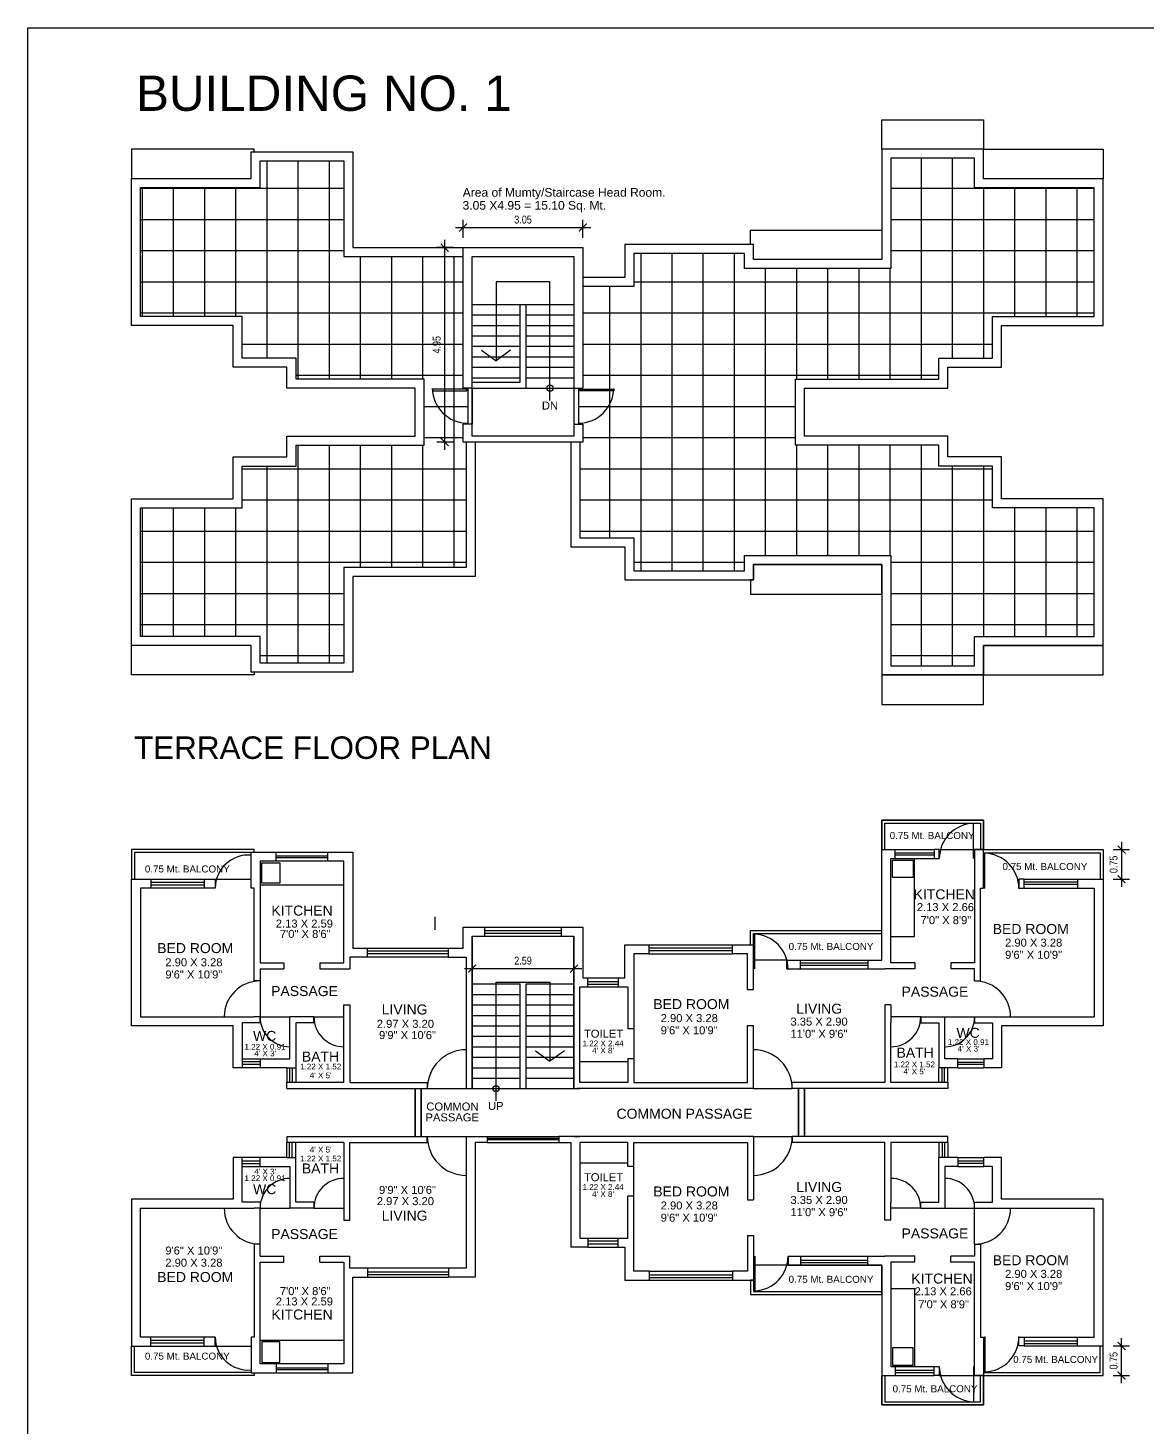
# Model space of a CAD drawing. Header units: metres. Extents: x -1441 to -394, y -133 to 518.
# Drawn here: x -1053.41 to -1024.91, y -32.35 to 3.29 of the extents above; entities that cross this region are included whole.
import ezdxf

# ---------------------------------------------------------------- set-up
doc = ezdxf.new("R2010")
doc.units = ezdxf.units.M
doc.header["$LTSCALE"] = 25.4
doc.header["$PDMODE"] = 3
doc.layers.get('0').update_dxf_attribs({"linetype": 'CONTINUOUS'})
doc.layers.get('DEFPOINTS').update_dxf_attribs({"linetype": 'CONTINUOUS'})
doc.styles.get("Standard").update_dxf_attribs({"font": 'ARIALN.TTF'})
doc.styles.add('STYLE3', font='arial.ttf')
doc.dimstyles.get("Standard").update_dxf_attribs({"dimscale": 0, "dimtxt": 0.2, "dimasz": 0.2, "dimexe": 0.2, "dimexo": 0.25, "dimgap": 0.1, "dimtad": 1, "dimtoh": 1, "dimzin": 0, "dimdsep": 46, "dimtxsty": 'Standard', "dimblk1": 'ARCHTICK', "dimblk2": 'ARCHTICK', "dimsah": 1, "dimcen": 0, "dimdle": 0.2, "dimclrd": 8, "dimclre": 8, "dimclrt": 3, "dimadec": 0, "dimazin": 0, "dimtfac": 1, "dimtmove": 0, "dimatfit": 3, "dimldrblk": 'ARCHTICK', "dimfxl": 25.4, "dimfrac": 1, "dimtolj": 1, "dimtzin": 0, "dimarcsym": 0})
pattern_1 = [(90, (-547.259, 0), (-0.79375, 2e-16), []), (180, (-547.259, 0), (-2e-16, -0.79375), [])]

# ---------------------------------------------------------------- blocks, each defined once
blk = doc.blocks.new('_ARCHTICK')
at = {"color": 0, "linetype": 'ByBlock', "const_width": 0.15}
blk.add_lwpolyline([(-0.5, -0.5), (0.5, 0.5)], dxfattribs=at)
blk = doc.blocks.new('*D191')
at = {"color": 8, "lineweight": -2, "transparency": 16777216}
for p, q in [((-1025.77, -30.286), (-1025.356, -30.286)), ((-1025.556, -31.236), (-1025.556, -30.086)), ((-1025.77, -31.036), (-1025.356, -31.036))]:
    blk.add_line(p, q, dxfattribs=at)
at = {"layer": 'DEFPOINTS', "color": 0, "transparency": 16777216}
for p in [(-1026.02, -30.286), (-1025.556, -30.286), (-1026.02, -31.036)]:
    blk.add_point(p, dxfattribs=at)
at = {"color": 8, "lineweight": -2, "transparency": 16777216, "xscale": 0.2, "yscale": 0.2, "zscale": 0.2}
for p, rotation in [((-1025.556, -30.286), 90), ((-1025.556, -31.036), 270)]:
    blk.add_blockref('_ARCHTICK', p, dxfattribs=dict(at, rotation=rotation))
at = {"color": 146, "transparency": 16777216, "insert": (-1025.758, -30.661), "char_height": 0.2, "attachment_point": 5, "rotation": 90}
blk.add_mtext('\\A1;0.75', dxfattribs=at)
blk = doc.blocks.new('*D192')
at = {"color": 8, "lineweight": -2, "transparency": 16777216}
for p, q in [((-1025.556, -17.442), (-1025.556, -18.592)), ((-1025.77, -17.642), (-1025.356, -17.642)), ((-1025.77, -18.392), (-1025.356, -18.392))]:
    blk.add_line(p, q, dxfattribs=at)
at = {"layer": 'DEFPOINTS', "color": 0, "transparency": 16777216}
for p in [(-1026.02, -17.642), (-1026.02, -18.392), (-1025.556, -18.392)]:
    blk.add_point(p, dxfattribs=at)
at = {"color": 8, "lineweight": -2, "transparency": 16777216, "xscale": 0.2, "yscale": 0.2, "zscale": 0.2}
for p, rotation in [((-1025.556, -17.642), 90), ((-1025.556, -18.392), 270)]:
    blk.add_blockref('_ARCHTICK', p, dxfattribs=dict(at, rotation=rotation))
at = {"color": 146, "transparency": 16777216, "insert": (-1025.758, -18.017), "char_height": 0.2, "attachment_point": 5, "rotation": 90}
blk.add_mtext('\\A1;0.75', dxfattribs=at)
blk = doc.blocks.new('*D215')
at = {"color": 8, "lineweight": -2, "transparency": 16777216}
for p, q in [((-1042.325, -2.054), (-1042.325, -1.593)), ((-1039.277, -2.054), (-1039.277, -1.593)), ((-1042.525, -1.793), (-1039.077, -1.793))]:
    blk.add_line(p, q, dxfattribs=at)
at = {"layer": 'DEFPOINTS', "color": 0, "transparency": 16777216}
for p in [(-1039.277, -1.793), (-1042.325, -2.304), (-1039.277, -2.304)]:
    blk.add_point(p, dxfattribs=at)
at = {"color": 8, "lineweight": -2, "transparency": 16777216, "xscale": 0.2, "yscale": 0.2, "zscale": 0.2, "rotation": 180}
blk.add_blockref('_ARCHTICK', (-1042.325, -1.793), dxfattribs=at)
at = {"color": 8, "lineweight": -2, "transparency": 16777216, "xscale": 0.2, "yscale": 0.2, "zscale": 0.2}
blk.add_blockref('_ARCHTICK', (-1039.277, -1.793), dxfattribs=at)
at = {"color": 3, "transparency": 16777216, "insert": (-1040.801, -1.591), "char_height": 0.2, "attachment_point": 5}
blk.add_mtext('\\A1;3.05', dxfattribs=at)
blk = doc.blocks.new('*D216')
at = {"color": 8, "lineweight": -2, "transparency": 16777216}
for p, q in [((-1042.798, -2.104), (-1042.798, -7.457)), ((-1042.575, -2.304), (-1042.998, -2.304)), ((-1042.575, -7.257), (-1042.998, -7.257))]:
    blk.add_line(p, q, dxfattribs=at)
at = {"layer": 'DEFPOINTS', "color": 0, "transparency": 16777216}
for p in [(-1042.325, -2.304), (-1042.798, -7.257), (-1042.325, -7.257)]:
    blk.add_point(p, dxfattribs=at)
at = {"color": 8, "lineweight": -2, "transparency": 16777216, "xscale": 0.2, "yscale": 0.2, "zscale": 0.2}
for p, rotation in [((-1042.798, -2.304), 90), ((-1042.798, -7.257), 270)]:
    blk.add_blockref('_ARCHTICK', p, dxfattribs=dict(at, rotation=rotation))
at = {"color": 3, "transparency": 16777216, "insert": (-1043, -4.78), "char_height": 0.2, "attachment_point": 5, "rotation": 90}
blk.add_mtext('\\A1;4.95', dxfattribs=at)
blk = doc.blocks.new('*D238')
at = {"color": 8, "lineweight": -2, "transparency": 16777216}
for p, q in [((-1042.096, -20.813), (-1042.096, -20.472)), ((-1039.505, -20.813), (-1039.505, -20.472)), ((-1042.296, -20.672), (-1039.305, -20.672))]:
    blk.add_line(p, q, dxfattribs=at)
at = {"layer": 'DEFPOINTS', "color": 0, "transparency": 16777216}
for p in [(-1039.505, -20.672), (-1042.096, -21.063), (-1039.505, -21.063)]:
    blk.add_point(p, dxfattribs=at)
at = {"color": 8, "lineweight": -2, "transparency": 16777216, "xscale": 0.2, "yscale": 0.2, "zscale": 0.2, "rotation": 180}
blk.add_blockref('_ARCHTICK', (-1042.096, -20.672), dxfattribs=at)
at = {"color": 8, "lineweight": -2, "transparency": 16777216, "xscale": 0.2, "yscale": 0.2, "zscale": 0.2}
blk.add_blockref('_ARCHTICK', (-1039.505, -20.672), dxfattribs=at)
at = {"color": 3, "transparency": 16777216, "insert": (-1040.801, -20.47), "char_height": 0.2, "attachment_point": 5}
blk.add_mtext('\\A1;2.59', dxfattribs=at)

msp = doc.modelspace()

# ---------------------------------------------------------------- hatches: boundary and pattern name
h = msp.add_hatch()
h.set_pattern_fill('ANSI37', color=9, scale=0.25, angle=45)
h.set_pattern_definition(pattern_1)
h.paths.add_polyline_path([(-1042.25, -7.257), (-1042.325, -7.257), (-1042.325, -6.8), (-1042.211, -6.8), (-1042.211, -5.885), (-1042.325, -5.885), (-1042.325, -2.534), (-1045.368, -2.534), (-1045.368, -0.095), (-1047.499, -0.095), (-1047.499, -0.777), (-1050.547, -0.777), (-1050.547, -4.055), (-1048.491, -4.055), (-1047.956, -4.055), (-1047.956, -5.122), (-1046.584, -5.122), (-1046.584, -5.655), (-1043.319, -5.655), (-1043.319, -7.334), (-1046.584, -7.334), (-1046.584, -7.868), (-1047.956, -7.868), (-1047.956, -8.935), (-1048.491, -8.935), (-1050.547, -8.935), (-1050.547, -12.212), (-1047.499, -12.212), (-1047.499, -12.894), (-1045.368, -12.894), (-1045.368, -10.456), (-1042.25, -10.456)])
h = msp.add_hatch()
h.set_pattern_fill('ANSI37', color=9, scale=0.25, angle=45)
h.set_pattern_definition(pattern_1)
h.paths.add_polyline_path([(-1033.863, -5.655), (-1030.213, -5.655), (-1030.213, -5.122), (-1028.841, -5.122), (-1028.841, -4.055), (-1028.306, -4.055), (-1026.25, -4.055), (-1026.25, -0.778), (-1029.298, -0.778), (-1029.298, -0.028), (-1031.429, -0.028), (-1031.429, -2.839), (-1035.163, -2.839), (-1035.163, -2.454), (-1037.98, -2.454), (-1037.98, -3.296), (-1039.277, -3.296), (-1039.277, -5.885), (-1039.391, -5.885), (-1039.391, -6.8), (-1039.277, -6.8), (-1039.277, -7.257), (-1039.352, -7.257), (-1039.352, -9.694), (-1037.98, -9.694), (-1037.98, -10.535), (-1035.163, -10.535), (-1035.163, -10.151), (-1031.429, -10.151), (-1031.429, -12.962), (-1029.298, -12.962), (-1029.298, -12.212), (-1026.25, -12.212), (-1026.25, -8.935), (-1028.306, -8.935), (-1028.841, -8.935), (-1028.841, -7.868), (-1030.213, -7.868), (-1030.213, -7.334), (-1033.863, -7.334)])

# ---------------------------------------------------------------- linework, layer by layer
at = {"color": 1}
for p, q in [((-1040.115, -3.173), (-1041.487, -3.173)), ((-1041.487, -3.173), (-1041.487, -5.188)), ((-1040.115, -6.2), (-1040.115, -3.173)), ((-1041.855, -4.921), (-1041.487, -5.188)), ((-1041.119, -4.921), (-1041.487, -5.188)), ((-1041.487, -24.044), (-1041.487, -21.018)), ((-1041.487, -21.018), (-1040.115, -21.018)), ((-1040.115, -21.018), (-1040.115, -23.032)), ((-1040.483, -22.765), (-1040.115, -23.032)), ((-1039.747, -22.765), (-1040.115, -23.032))]:
    msp.add_line(p, q, dxfattribs=at)
at = {"color": 8}
for p, q in [((-1042.096, -3.752), (-1040.877, -3.752)), ((-1040.877, -5.733), (-1040.877, -3.752)), ((-1040.877, -3.752), (-1040.725, -3.752)), ((-1040.725, -5.885), (-1040.725, -3.752)), ((-1040.725, -3.752), (-1039.505, -3.752)), ((-1042.096, -4.018), (-1040.877, -4.018)), ((-1040.725, -4.018), (-1039.505, -4.018)), ((-1042.096, -4.285), (-1040.877, -4.285)), ((-1042.096, -4.552), (-1040.877, -4.552)), ((-1040.725, -4.285), (-1039.505, -4.285)), ((-1040.725, -4.552), (-1039.505, -4.552)), ((-1042.096, -4.818), (-1040.877, -4.818)), ((-1040.725, -4.818), (-1039.505, -4.818)), ((-1042.096, -5.085), (-1040.877, -5.085)), ((-1040.725, -5.085), (-1039.505, -5.085)), ((-1042.096, -5.352), (-1040.877, -5.352)), ((-1042.096, -5.618), (-1040.877, -5.618)), ((-1040.725, -5.352), (-1039.505, -5.352)), ((-1040.725, -5.618), (-1039.505, -5.618)), ((-1042.211, -5.885), (-1042.211, -6.8)), ((-1042.096, -5.733), (-1040.877, -5.733)), ((-1042.096, -5.885), (-1040.725, -5.885)), ((-1040.725, -5.885), (-1039.505, -5.885)), ((-1039.391, -5.885), (-1039.391, -6.8)), ((-1029.33, -17.871), (-1029.33, -16.971)), ((-1031.323, -17.642), (-1030.327, -17.642)), ((-1030.197, -17.642), (-1029.297, -17.642)), ((-1029.036, -18.632), (-1029.036, -17.732)), ((-1031.323, -17.871), (-1030.327, -17.871)), ((-1030.831, -19.853), (-1030.831, -17.871)), ((-1048.643, -18.392), (-1047.729, -18.392)), ((-1028.033, -18.392), (-1026.681, -18.392)), ((-1047.5, -18.539), (-1045.367, -18.539)), ((-1028.033, -18.621), (-1026.681, -18.621)), ((-1043.049, -19.356), (-1043.049, -19.682)), ((-1041.781, -19.615), (-1039.824, -19.615)), ((-1041.781, -19.844), (-1039.824, -19.844)), ((-1034.898, -20.682), (-1034.898, -19.797)), ((-1031.431, -19.853), (-1030.831, -19.853)), ((-1037.592, -20.069), (-1035.468, -20.069)), ((-1037.592, -20.297), (-1035.468, -20.297)), ((-1034.078, -20.453), (-1034.933, -20.453)), ((-1033.737, -20.453), (-1032.015, -20.453)), ((-1047.5, -20.987), (-1047.5, -21.901)), ((-1039.147, -20.91), (-1038.376, -20.91)), ((-1033.737, -20.682), (-1032.015, -20.682)), ((-1042.096, -21.063), (-1040.877, -21.063)), ((-1042.096, -21.329), (-1040.877, -21.329)), ((-1040.877, -23.73), (-1040.877, -21.063)), ((-1040.725, -23.73), (-1040.725, -21.063)), ((-1040.725, -21.063), (-1039.505, -21.063)), ((-1040.725, -21.329), (-1039.505, -21.329)), ((-1039.147, -21.139), (-1038.376, -21.139)), ((-1042.096, -21.596), (-1040.877, -21.596)), ((-1040.725, -21.596), (-1039.505, -21.596)), ((-1047.5, -21.901), (-1046.738, -21.901)), ((-1046.129, -21.901), (-1045.367, -21.901)), ((-1042.096, -21.863), (-1040.877, -21.863)), ((-1040.725, -21.863), (-1039.505, -21.863)), ((-1030.669, -21.901), (-1031.431, -21.901)), ((-1030.059, -21.901), (-1029.297, -21.901)), ((-1042.096, -22.13), (-1040.877, -22.13)), ((-1042.096, -22.396), (-1040.877, -22.396)), ((-1040.725, -22.13), (-1039.505, -22.13)), ((-1040.725, -22.396), (-1039.505, -22.396)), ((-1037.981, -22.206), (-1037.981, -22.968)), ((-1042.096, -22.663), (-1040.877, -22.663)), ((-1040.725, -22.663), (-1039.505, -22.663)), ((-1047.957, -22.968), (-1047.5, -22.968)), ((-1042.096, -22.93), (-1040.877, -22.93)), ((-1040.725, -22.93), (-1039.505, -22.93)), ((-1038.134, -23.05), (-1039.353, -23.05)), ((-1029.728, -22.968), (-1029.063, -22.968)), ((-1046.814, -23.196), (-1046.814, -23.577)), ((-1046.586, -23.196), (-1046.586, -23.577)), ((-1042.096, -23.196), (-1040.877, -23.196)), ((-1042.096, -23.463), (-1040.877, -23.463)), ((-1040.725, -23.196), (-1039.505, -23.196)), ((-1040.725, -23.463), (-1039.505, -23.463)), ((-1030.211, -23.577), (-1030.211, -23.196)), ((-1029.983, -23.577), (-1029.983, -23.196)), ((-1029.728, -23.196), (-1029.063, -23.196)), ((-1043.239, -23.73), (-1042.249, -23.73)), ((-1042.096, -23.73), (-1040.877, -23.73)), ((-1040.877, -23.73), (-1040.725, -23.73)), ((-1040.725, -23.73), (-1039.505, -23.73)), ((-1034.933, -23.73), (-1033.943, -23.73)), ((-1043.239, -24.949), (-1042.249, -24.949)), ((-1041.712, -24.949), (-1039.89, -24.949)), ((-1034.933, -24.949), (-1033.943, -24.949)), ((-1046.814, -25.482), (-1046.814, -25.101)), ((-1046.586, -25.482), (-1046.586, -25.101)), ((-1041.712, -25.101), (-1039.89, -25.101)), ((-1030.211, -25.101), (-1030.211, -25.482)), ((-1029.983, -25.101), (-1029.983, -25.482)), ((-1038.134, -25.629), (-1039.353, -25.629)), ((-1029.728, -25.482), (-1029.063, -25.482)), ((-1047.957, -25.711), (-1047.5, -25.711)), ((-1037.981, -26.473), (-1037.981, -25.711)), ((-1029.728, -25.711), (-1029.063, -25.711)), ((-1047.5, -27.692), (-1047.5, -26.778)), ((-1047.5, -26.778), (-1046.738, -26.778)), ((-1046.129, -26.778), (-1045.367, -26.778)), ((-1030.669, -26.778), (-1031.431, -26.778)), ((-1030.059, -26.778), (-1029.297, -26.778)), ((-1029.297, -27.692), (-1029.297, -26.778)), ((-1039.147, -27.54), (-1038.376, -27.54)), ((-1039.147, -27.768), (-1038.376, -27.768)), ((-1034.898, -27.997), (-1034.898, -28.882)), ((-1033.737, -27.997), (-1032.015, -27.997)), ((-1037.592, -28.381), (-1035.468, -28.381)), ((-1034.048, -28.226), (-1034.933, -28.226)), ((-1033.737, -28.226), (-1032.015, -28.226)), ((-1037.592, -28.61), (-1035.468, -28.61)), ((-1031.431, -28.825), (-1030.831, -28.825)), ((-1030.831, -28.825), (-1030.831, -30.808)), ((-1048.643, -30.287), (-1047.729, -30.287)), ((-1047.5, -30.14), (-1045.367, -30.14)), ((-1029.036, -30.047), (-1029.036, -30.947)), ((-1028.033, -30.058), (-1026.681, -30.058)), ((-1028.033, -30.286), (-1026.681, -30.286)), ((-1031.323, -30.808), (-1030.327, -30.808)), ((-1029.33, -30.808), (-1029.33, -31.708)), ((-1031.323, -31.036), (-1030.327, -31.036)), ((-1030.197, -31.036), (-1029.297, -31.036))]:
    msp.add_line(p, q, dxfattribs=at)
at = {"color": 7}
for p, q in [((-1042.096, -5.885), (-1042.325, -5.885)), ((-1042.096, -5.885), (-1042.096, -6.8)), ((-1039.505, -5.885), (-1039.505, -6.8)), ((-1039.505, -5.885), (-1039.277, -5.885)), ((-1042.096, -6.8), (-1042.325, -6.8)), ((-1039.505, -6.8), (-1039.277, -6.8)), ((-1047.089, -17.939), (-1047.089, -17.71)), ((-1045.777, -17.939), (-1045.777, -17.71)), ((-1031.323, -17.871), (-1031.323, -17.642)), ((-1050.283, -18.392), (-1050.283, -18.621)), ((-1048.92, -18.392), (-1048.92, -18.621)), ((-1048.643, -18.392), (-1048.643, -18.621)), ((-1026.681, -18.392), (-1026.02, -18.392)), ((-1026.681, -18.392), (-1026.681, -18.621)), ((-1026.02, -18.392), (-1026.02, -22.13)), ((-1041.781, -19.615), (-1041.781, -19.844)), ((-1039.824, -19.844), (-1039.824, -19.615)), ((-1044.767, -20.378), (-1044.767, -20.148)), ((-1037.592, -20.297), (-1037.592, -20.069)), ((-1035.468, -20.297), (-1035.468, -20.069)), ((-1034.933, -21.204), (-1034.933, -20.069)), ((-1046.891, -20.529), (-1046.891, -20.682)), ((-1045.976, -20.529), (-1045.976, -20.682)), ((-1042.696, -20.378), (-1042.249, -20.378)), ((-1042.249, -20.378), (-1042.249, -23.73)), ((-1034.078, -20.682), (-1034.078, -20.453)), ((-1033.737, -20.682), (-1033.737, -20.453)), ((-1032.015, -20.453), (-1032.015, -20.682)), ((-1030.821, -20.529), (-1030.821, -20.682)), ((-1029.907, -20.529), (-1029.907, -20.682)), ((-1047.5, -20.987), (-1047.653, -20.987)), ((-1047.5, -20.682), (-1046.891, -20.682)), ((-1047.5, -20.682), (-1047.5, -20.987)), ((-1045.976, -20.682), (-1045.214, -20.682)), ((-1039.147, -21.139), (-1039.147, -20.91)), ((-1038.376, -20.91), (-1038.376, -21.139)), ((-1034.078, -20.682), (-1033.737, -20.682)), ((-1032.015, -20.682), (-1031.583, -20.682)), ((-1030.821, -20.682), (-1031.583, -20.682)), ((-1029.297, -20.682), (-1029.907, -20.682)), ((-1029.297, -20.987), (-1029.297, -20.682)), ((-1029.297, -20.987), (-1029.145, -20.987)), ((-1029.297, -20.987), (-1029.145, -20.987)), ((-1035.086, -21.204), (-1034.933, -21.204)), ((-1045.367, -23.577), (-1045.367, -21.596)), ((-1045.367, -21.596), (-1045.214, -21.596)), ((-1031.583, -21.596), (-1031.583, -23.577)), ((-1031.431, -21.596), (-1031.583, -21.596)), ((-1031.431, -21.596), (-1031.431, -22.053)), ((-1047.5, -22.053), (-1047.957, -22.053)), ((-1047.957, -22.053), (-1047.957, -23.196)), ((-1047.5, -21.901), (-1047.653, -21.901)), ((-1047.5, -22.053), (-1047.5, -21.901)), ((-1046.738, -22.968), (-1046.738, -21.901)), ((-1046.129, -21.901), (-1046.738, -21.901)), ((-1046.129, -22.053), (-1046.586, -22.053)), ((-1046.586, -22.053), (-1046.586, -23.196)), ((-1046.129, -22.053), (-1046.129, -21.901)), ((-1031.431, -23.577), (-1031.431, -22.053)), ((-1030.669, -21.901), (-1030.669, -22.053)), ((-1030.669, -21.901), (-1030.059, -21.901)), ((-1030.669, -22.053), (-1030.211, -22.053)), ((-1030.211, -22.053), (-1030.211, -23.196)), ((-1030.059, -22.968), (-1030.059, -21.901)), ((-1029.297, -21.901), (-1026.249, -21.901)), ((-1029.297, -21.901), (-1029.297, -22.053)), ((-1029.297, -22.053), (-1028.84, -22.053)), ((-1028.84, -22.053), (-1028.84, -22.968)), ((-1037.981, -22.206), (-1038.134, -22.206)), ((-1035.086, -22.118), (-1034.933, -22.118)), ((-1034.933, -23.73), (-1034.933, -22.118)), ((-1026.02, -22.13), (-1028.611, -22.13)), ((-1028.306, -22.13), (-1028.611, -22.13)), ((-1028.611, -22.13), (-1028.611, -23.196)), ((-1047.5, -22.968), (-1046.738, -22.968)), ((-1047.5, -22.968), (-1047.5, -23.196)), ((-1037.981, -22.968), (-1038.134, -22.968)), ((-1029.728, -22.968), (-1030.059, -22.968)), ((-1029.728, -23.196), (-1029.728, -22.968)), ((-1028.84, -22.968), (-1029.063, -22.968)), ((-1029.063, -22.968), (-1029.063, -23.196)), ((-1046.814, -23.196), (-1046.586, -23.196)), ((-1029.728, -23.196), (-1030.211, -23.196)), ((-1028.611, -23.196), (-1029.063, -23.196)), ((-1045.367, -23.577), (-1046.814, -23.577)), ((-1046.814, -23.73), (-1046.814, -23.577)), ((-1046.814, -23.73), (-1043.239, -23.73)), ((-1043.549, -23.73), (-1043.549, -24.949)), ((-1043.549, -24.949), (-1043.549, -23.73)), ((-1043.396, -23.73), (-1043.396, -24.949)), ((-1043.396, -24.949), (-1043.396, -23.73)), ((-1043.239, -23.577), (-1043.239, -23.73)), ((-1042.249, -23.73), (-1042.096, -23.73)), ((-1039.505, -23.73), (-1039.353, -23.73)), ((-1034.933, -23.73), (-1039.429, -23.73)), ((-1031.583, -23.577), (-1033.943, -23.577)), ((-1033.943, -23.73), (-1033.943, -23.577)), ((-1029.983, -23.73), (-1033.943, -23.73)), ((-1033.786, -23.73), (-1033.786, -24.949)), ((-1033.786, -24.949), (-1033.786, -23.73)), ((-1033.633, -23.73), (-1033.633, -24.949)), ((-1033.633, -24.949), (-1033.633, -23.73)), ((-1029.983, -23.577), (-1031.431, -23.577)), ((-1029.983, -23.577), (-1029.983, -23.73)), ((-1046.814, -24.949), (-1046.814, -25.101)), ((-1046.814, -24.949), (-1043.239, -24.949)), ((-1043.239, -25.101), (-1043.239, -24.949)), ((-1043.239, -25.101), (-1043.239, -24.949)), ((-1042.249, -24.949), (-1041.712, -24.949)), ((-1041.712, -24.949), (-1041.712, -25.101)), ((-1039.89, -24.949), (-1039.89, -25.101)), ((-1034.933, -24.949), (-1039.89, -24.949)), ((-1039.505, -24.949), (-1039.353, -24.949)), ((-1034.933, -24.949), (-1034.933, -26.56)), ((-1029.983, -24.949), (-1033.943, -24.949)), ((-1033.943, -24.949), (-1033.943, -25.101)), ((-1029.983, -25.101), (-1029.983, -24.949)), ((-1045.367, -25.101), (-1046.814, -25.101)), ((-1045.367, -25.101), (-1045.367, -27.083)), ((-1039.89, -25.101), (-1039.582, -25.101)), ((-1039.582, -25.101), (-1039.582, -27.768)), ((-1031.583, -25.101), (-1033.943, -25.101)), ((-1031.583, -27.083), (-1031.583, -25.101)), ((-1029.983, -25.101), (-1031.431, -25.101)), ((-1031.431, -25.101), (-1031.431, -26.625)), ((-1047.957, -26.625), (-1047.957, -25.482)), ((-1047.5, -25.711), (-1047.5, -25.482)), ((-1046.814, -25.482), (-1046.586, -25.482)), ((-1046.586, -26.625), (-1046.586, -25.482)), ((-1029.728, -25.482), (-1030.211, -25.482)), ((-1030.211, -26.625), (-1030.211, -25.482)), ((-1029.728, -25.482), (-1029.728, -25.711)), ((-1028.611, -25.482), (-1029.063, -25.482)), ((-1029.063, -25.711), (-1029.063, -25.482)), ((-1028.611, -26.549), (-1028.611, -25.482)), ((-1047.5, -25.711), (-1046.738, -25.711)), ((-1046.738, -25.711), (-1046.738, -26.778)), ((-1037.981, -25.711), (-1038.134, -25.711)), ((-1029.728, -25.711), (-1030.059, -25.711)), ((-1030.059, -25.711), (-1030.059, -26.778)), ((-1028.84, -25.711), (-1029.063, -25.711)), ((-1028.84, -26.625), (-1028.84, -25.711)), ((-1047.5, -26.625), (-1047.957, -26.625)), ((-1047.5, -26.625), (-1047.5, -26.778)), ((-1046.129, -26.625), (-1046.586, -26.625)), ((-1046.129, -26.625), (-1046.129, -26.778)), ((-1037.981, -26.473), (-1038.134, -26.473)), ((-1035.086, -26.56), (-1034.933, -26.56)), ((-1031.431, -27.083), (-1031.431, -26.625)), ((-1030.669, -26.625), (-1030.211, -26.625)), ((-1030.669, -26.778), (-1030.669, -26.625)), ((-1029.297, -26.625), (-1028.84, -26.625)), ((-1029.297, -26.778), (-1029.297, -26.625)), ((-1026.02, -26.549), (-1028.611, -26.549)), ((-1028.306, -26.549), (-1028.611, -26.549)), ((-1026.02, -30.286), (-1026.02, -26.549)), ((-1047.5, -26.778), (-1047.653, -26.778)), ((-1046.129, -26.778), (-1046.738, -26.778)), ((-1045.367, -27.083), (-1045.214, -27.083)), ((-1031.431, -27.083), (-1031.583, -27.083)), ((-1030.669, -26.778), (-1030.059, -26.778)), ((-1029.297, -26.778), (-1026.249, -26.778)), ((-1047.5, -27.692), (-1047.653, -27.692)), ((-1047.5, -27.997), (-1047.5, -27.692)), ((-1039.147, -27.768), (-1039.582, -27.768)), ((-1039.147, -27.54), (-1039.147, -27.768)), ((-1038.376, -27.768), (-1038.376, -27.54)), ((-1035.086, -27.475), (-1034.933, -27.475)), ((-1034.933, -27.475), (-1034.933, -28.61)), ((-1029.297, -27.692), (-1029.145, -27.692)), ((-1029.297, -27.692), (-1029.297, -27.997)), ((-1047.5, -27.997), (-1046.891, -27.997)), ((-1046.891, -28.149), (-1046.891, -27.997)), ((-1045.976, -27.997), (-1045.214, -27.997)), ((-1045.976, -28.149), (-1045.976, -27.997)), ((-1034.048, -27.997), (-1033.737, -27.997)), ((-1034.048, -27.997), (-1034.048, -28.226)), ((-1033.737, -27.997), (-1033.737, -28.226)), ((-1032.015, -27.997), (-1031.583, -27.997)), ((-1032.015, -28.226), (-1032.015, -27.997)), ((-1030.821, -27.997), (-1031.583, -27.997)), ((-1030.821, -28.149), (-1030.821, -27.997)), ((-1029.297, -27.997), (-1029.907, -27.997)), ((-1029.907, -28.149), (-1029.907, -27.997)), ((-1044.767, -28.3), (-1044.767, -28.53)), ((-1042.696, -28.302), (-1042.696, -28.53)), ((-1037.592, -28.381), (-1037.592, -28.61)), ((-1035.468, -28.381), (-1035.468, -28.61)), ((-1050.283, -30.287), (-1050.283, -30.058)), ((-1048.92, -30.287), (-1048.92, -30.058)), ((-1048.643, -30.287), (-1048.643, -30.058)), ((-1026.681, -30.286), (-1026.681, -30.058)), ((-1026.681, -30.286), (-1026.02, -30.286)), ((-1047.089, -30.74), (-1047.089, -30.969)), ((-1045.777, -30.74), (-1045.777, -30.969)), ((-1031.323, -30.808), (-1031.323, -31.036))]:
    msp.add_line(p, q, dxfattribs=at)
at = {"color": 5}
for p, q in [((-1031.323, -17.719), (-1030.327, -17.719)), ((-1031.323, -17.775), (-1030.327, -17.775)), ((-1028.033, -18.459), (-1026.681, -18.459)), ((-1028.033, -18.521), (-1026.681, -18.521)), ((-1041.781, -19.701), (-1039.824, -19.701)), ((-1041.781, -19.769), (-1039.824, -19.769)), ((-1037.592, -20.139), (-1035.468, -20.139)), ((-1037.592, -20.207), (-1035.468, -20.207)), ((-1033.737, -20.522), (-1032.015, -20.522)), ((-1033.737, -20.583), (-1032.015, -20.583)), ((-1039.147, -20.998), (-1038.376, -20.998)), ((-1039.147, -21.07), (-1038.376, -21.07)), ((-1047.957, -23.042), (-1047.5, -23.042)), ((-1047.957, -23.11), (-1047.5, -23.11)), ((-1029.728, -23.053), (-1029.063, -23.053)), ((-1029.728, -23.109), (-1029.063, -23.109)), ((-1046.746, -23.196), (-1046.746, -23.577)), ((-1046.686, -23.196), (-1046.686, -23.577)), ((-1030.123, -23.577), (-1030.123, -23.196)), ((-1030.061, -23.577), (-1030.061, -23.196)), ((-1046.746, -25.482), (-1046.746, -25.101)), ((-1046.686, -25.482), (-1046.686, -25.101)), ((-1041.712, -24.995), (-1039.89, -24.995)), ((-1041.712, -25.027), (-1039.89, -25.027)), ((-1030.123, -25.101), (-1030.123, -25.482)), ((-1030.061, -25.101), (-1030.061, -25.482)), ((-1047.957, -25.569), (-1047.5, -25.569)), ((-1047.957, -25.637), (-1047.5, -25.637)), ((-1029.728, -25.57), (-1029.063, -25.57)), ((-1029.728, -25.626), (-1029.063, -25.626)), ((-1039.147, -27.608), (-1038.376, -27.608)), ((-1039.147, -27.681), (-1038.376, -27.681)), ((-1033.737, -28.096), (-1032.015, -28.096)), ((-1033.737, -28.157), (-1032.015, -28.157)), ((-1037.592, -28.472), (-1035.468, -28.472)), ((-1037.592, -28.539), (-1035.468, -28.539)), ((-1028.033, -30.157), (-1026.681, -30.157)), ((-1028.033, -30.219), (-1026.681, -30.219)), ((-1031.323, -30.904), (-1030.327, -30.904)), ((-1031.323, -30.959), (-1030.327, -30.959))]:
    msp.add_line(p, q, dxfattribs=at)
at = {"color": 146}
for p, q in [((-1042.096, -23.73), (-1042.096, -19.844)), ((-1042.096, -19.844), (-1041.781, -19.844)), ((-1039.824, -19.844), (-1039.505, -19.844)), ((-1039.505, -23.73), (-1039.505, -19.844))]:
    msp.add_line(p, q, dxfattribs=at)
at = {"color": 9}
for p, q in [((-1050.548, -21.901), (-1048.719, -21.901)), ((-1050.548, -26.778), (-1048.719, -26.778))]:
    msp.add_line(p, q, dxfattribs=at)
at = {"lineweight": 30}
msp.add_lwpolyline([(-970.228, 3.291), (-970.228, -54.579), (-1053.411, -54.579), (-1053.411, 3.291)], close=True, dxfattribs=at)
at = {"color": 8}
for points in [[(-1031.659, 0.952), (-1029.068, 0.952), (-1029.068, 0.202), (-1031.659, 0.202)], [(-1029.068, 0.202), (-1026.02, 0.202), (-1026.02, -0.548), (-1029.068, -0.548)], [(-1034.933, -2.609), (-1034.933, -2.224), (-1035.01, -2.224), (-1035.01, -1.859), (-1031.659, -1.859), (-1031.659, -2.609)], [(-1042.235, -5.907), (-1043.111, -5.907), (-1043.111, -5.95), (-1042.235, -5.95)], [(-1039.367, -5.907), (-1038.49, -5.907), (-1038.49, -5.95), (-1039.367, -5.95)], [(-1034.933, -10.381), (-1034.933, -10.765), (-1035.01, -10.765), (-1035.01, -11.131), (-1031.659, -11.131), (-1031.659, -10.381)], [(-1029.068, -13.192), (-1026.02, -13.192), (-1026.02, -12.442), (-1029.068, -12.442)], [(-1031.659, -13.942), (-1029.068, -13.942), (-1029.068, -13.192), (-1031.659, -13.192)], [(-1047.457, -17.975), (-1046.993, -17.975), (-1046.993, -18.499), (-1047.457, -18.499)], [(-1031.388, -17.908), (-1030.866, -17.908), (-1030.866, -18.348), (-1031.388, -18.348)], [(-1034.933, -28.226), (-1034.933, -28.61), (-1035.01, -28.61), (-1035.01, -28.976), (-1031.659, -28.976), (-1031.659, -28.226)], [(-1047.457, -30.703), (-1046.993, -30.703), (-1046.993, -30.179), (-1047.457, -30.179)], [(-1031.388, -30.771), (-1030.866, -30.771), (-1030.866, -30.331), (-1031.388, -30.331)]]:
    msp.add_lwpolyline(points, close=True, dxfattribs=at)
for points in [[(-1047.653, 0.135), (-1047.653, 0.203), (-1050.777, 0.203), (-1050.777, -0.547)], [(-1047.653, -13.124), (-1047.653, -13.192), (-1050.777, -13.192), (-1050.777, -12.442)], [(-1029.297, -17.642), (-1029.068, -17.642), (-1029.068, -16.892), (-1031.659, -16.892), (-1031.659, -17.642), (-1030.327, -17.642)], [(-1031.659, -17.642), (-1031.659, -16.892), (-1029.068, -16.892), (-1029.068, -17.642)], [(-1031.583, -17.642), (-1031.583, -16.969), (-1029.145, -16.969), (-1029.145, -17.642)], [(-1047.653, -17.71), (-1047.653, -17.642), (-1050.777, -17.642), (-1050.777, -18.392)], [(-1047.729, -17.71), (-1047.729, -17.718), (-1050.701, -17.718), (-1050.701, -18.392)], [(-1047.089, -17.71), (-1045.777, -17.71)], [(-1029.068, -17.642), (-1026.02, -17.642), (-1026.02, -18.392)], [(-1029.068, -17.719), (-1026.097, -17.719), (-1026.097, -18.392)], [(-1045.777, -17.939), (-1047.089, -17.939)], [(-1050.283, -18.392), (-1048.92, -18.392)], [(-1048.92, -18.621), (-1050.283, -18.621)], [(-1035.01, -20.069), (-1035.01, -19.703), (-1031.659, -19.703)], [(-1034.933, -20.069), (-1034.933, -19.779), (-1031.659, -19.779)], [(-1044.767, -20.148), (-1042.696, -20.148)], [(-1042.696, -20.378), (-1044.767, -20.378)], [(-1047.5, -23.196), (-1047.957, -23.196)], [(-1047.5, -25.482), (-1047.957, -25.482)], [(-1042.696, -28.3), (-1044.767, -28.3)], [(-1044.767, -28.53), (-1042.696, -28.53)], [(-1035.01, -28.61), (-1035.01, -28.976), (-1031.659, -28.976)], [(-1034.933, -28.61), (-1034.933, -28.899), (-1031.659, -28.899)], [(-1047.653, -30.969), (-1047.653, -31.037), (-1050.777, -31.037), (-1050.777, -30.287)], [(-1047.729, -30.969), (-1047.729, -30.961), (-1050.701, -30.961), (-1050.701, -30.287)], [(-1048.92, -30.058), (-1050.283, -30.058)], [(-1050.283, -30.287), (-1048.92, -30.287)], [(-1029.068, -30.96), (-1026.097, -30.96), (-1026.097, -30.286)], [(-1029.068, -31.036), (-1026.02, -31.036), (-1026.02, -30.286)], [(-1045.777, -30.74), (-1047.089, -30.74)], [(-1047.089, -30.969), (-1045.777, -30.969)], [(-1029.297, -31.036), (-1029.068, -31.036), (-1029.068, -31.786), (-1031.659, -31.786), (-1031.659, -31.036), (-1030.327, -31.036)], [(-1031.659, -31.036), (-1031.659, -31.786), (-1029.068, -31.786), (-1029.068, -31.036)], [(-1031.583, -31.036), (-1031.583, -31.71), (-1029.145, -31.71), (-1029.145, -31.036)]]:
    msp.add_lwpolyline(points, dxfattribs=at)
at = {"color": 7}
for points in [[(-1042.02, -7.257), (-1042.02, -10.686), (-1042.096, -10.686), (-1045.138, -10.686), (-1045.138, -13.124), (-1047.729, -13.124), (-1047.729, -12.442), (-1050.777, -12.442), (-1050.777, -8.705), (-1048.491, -8.705), (-1048.491, -8.705), (-1048.186, -8.705), (-1048.186, -7.638), (-1046.814, -7.638), (-1046.814, -7.104), (-1043.549, -7.104), (-1043.549, -5.885), (-1046.814, -5.885), (-1046.814, -5.352), (-1048.186, -5.352), (-1048.186, -4.285), (-1048.491, -4.285), (-1048.491, -4.285), (-1050.777, -4.285), (-1050.777, -0.547), (-1047.729, -0.547), (-1047.729, 0.135), (-1045.138, 0.135), (-1045.138, -2.304), (-1042.325, -2.304), (-1042.325, -2.304)], [(-1039.582, -7.257), (-1039.582, -9.924), (-1038.21, -9.924), (-1038.21, -10.765), (-1034.933, -10.765), (-1034.933, -10.381), (-1031.659, -10.381), (-1031.659, -13.192), (-1029.068, -13.192), (-1029.068, -12.442), (-1026.02, -12.442), (-1026.02, -8.705), (-1028.306, -8.705), (-1028.306, -8.705), (-1028.611, -8.705), (-1028.611, -7.638), (-1029.983, -7.638), (-1029.983, -7.104), (-1033.633, -7.104), (-1033.633, -5.885), (-1029.983, -5.885), (-1029.983, -5.352), (-1028.611, -5.352), (-1028.611, -4.285), (-1028.306, -4.285), (-1028.306, -4.285), (-1026.02, -4.285), (-1026.02, -0.548), (-1029.068, -0.548), (-1029.068, 0.202), (-1031.659, 0.202), (-1031.659, -2.609), (-1034.933, -2.609), (-1034.933, -2.224), (-1038.21, -2.224), (-1038.21, -3.066), (-1039.277, -3.066)], [(-1042.25, -7.257), (-1042.25, -10.456), (-1045.368, -10.456), (-1045.368, -12.894), (-1047.499, -12.894), (-1047.499, -12.212), (-1050.547, -12.212), (-1050.547, -8.935), (-1048.491, -8.935), (-1047.956, -8.935), (-1047.956, -7.868), (-1046.584, -7.868), (-1046.584, -7.334), (-1043.319, -7.334), (-1043.319, -5.655), (-1046.584, -5.655), (-1046.584, -5.122), (-1047.956, -5.122), (-1047.956, -4.055), (-1048.491, -4.055), (-1050.547, -4.055), (-1050.547, -0.777), (-1047.499, -0.777), (-1047.499, -0.095), (-1045.368, -0.095), (-1045.368, -2.534), (-1042.325, -2.534)], [(-1039.352, -7.257), (-1039.352, -9.694), (-1037.98, -9.694), (-1037.98, -10.535), (-1035.163, -10.535), (-1035.163, -10.151), (-1031.429, -10.151), (-1031.429, -12.962), (-1029.298, -12.962), (-1029.298, -12.212), (-1026.25, -12.212), (-1026.25, -8.935), (-1028.306, -8.935), (-1028.841, -8.935), (-1028.841, -7.868), (-1030.213, -7.868), (-1030.213, -7.334), (-1033.863, -7.334), (-1033.863, -5.655), (-1030.213, -5.655), (-1030.213, -5.122), (-1028.841, -5.122), (-1028.841, -4.055), (-1028.306, -4.055), (-1026.25, -4.055), (-1026.25, -0.778), (-1029.298, -0.778), (-1029.298, -0.028), (-1031.429, -0.028), (-1031.429, -2.839), (-1035.163, -2.839), (-1035.163, -2.454), (-1037.98, -2.454), (-1037.98, -3.296), (-1039.277, -3.296)], [(-1042.325, -5.885), (-1042.325, -2.304), (-1039.277, -2.304), (-1039.277, -5.885)], [(-1039.277, -6.8), (-1039.277, -7.257), (-1042.325, -7.257), (-1042.325, -6.8)], [(-1047.729, -18.621), (-1047.729, -17.71), (-1047.089, -17.71)], [(-1045.777, -17.71), (-1045.138, -17.71), (-1045.138, -20.148), (-1044.767, -20.148)], [(-1032.015, -20.453), (-1031.659, -20.453), (-1031.659, -17.642), (-1031.142, -17.642)], [(-1029.297, -17.642), (-1029.297, -20.529), (-1029.907, -20.529)], [(-1029.145, -20.987), (-1029.145, -18.621), (-1029.068, -18.621), (-1029.068, -17.642), (-1029.297, -17.642)], [(-1047.089, -17.939), (-1047.5, -17.939), (-1047.5, -20.529), (-1046.891, -20.529)], [(-1045.976, -20.529), (-1045.367, -20.529), (-1045.367, -17.939), (-1045.777, -17.939)], [(-1030.821, -20.529), (-1031.431, -20.529), (-1031.431, -17.871), (-1031.323, -17.871)], [(-1047.957, -23.196), (-1048.186, -23.196), (-1048.186, -22.13), (-1048.491, -22.13), (-1048.491, -22.13), (-1050.777, -22.13), (-1050.777, -18.392), (-1050.283, -18.392)], [(-1048.92, -18.392), (-1048.643, -18.392)], [(-1050.283, -18.621), (-1050.548, -18.621), (-1050.548, -21.901), (-1048.719, -21.901), (-1048.719, -21.901), (-1047.653, -21.901)], [(-1048.643, -18.621), (-1048.92, -18.621)], [(-1047.653, -20.987), (-1047.653, -18.621), (-1047.729, -18.621)], [(-1026.681, -18.621), (-1026.249, -18.621), (-1026.249, -21.901)], [(-1042.696, -20.378), (-1042.696, -20.148), (-1042.326, -20.148), (-1042.326, -19.615), (-1041.781, -19.615)], [(-1042.096, -19.844), (-1041.781, -19.844)], [(-1042.096, -23.73), (-1042.096, -19.844)], [(-1039.824, -19.615), (-1039.277, -19.615), (-1039.277, -20.91), (-1039.147, -20.91)], [(-1039.824, -19.844), (-1039.505, -19.844), (-1039.505, -23.73)], [(-1038.376, -20.91), (-1038.21, -20.91), (-1038.21, -20.069), (-1037.592, -20.069)], [(-1037.592, -20.297), (-1037.981, -20.297), (-1037.981, -22.206)], [(-1035.468, -20.069), (-1034.933, -20.069)], [(-1035.086, -21.204), (-1035.086, -20.297), (-1035.468, -20.297)], [(-1044.767, -20.378), (-1045.214, -20.378), (-1045.214, -20.682)], [(-1034.078, -20.453), (-1033.737, -20.453)], [(-1038.134, -22.968), (-1038.134, -23.577), (-1039.353, -23.577), (-1039.353, -21.139), (-1039.147, -21.139)], [(-1038.376, -21.139), (-1038.134, -21.139), (-1038.134, -22.206)], [(-1045.214, -21.596), (-1045.214, -23.577), (-1043.239, -23.577)], [(-1037.981, -22.968), (-1037.981, -23.577), (-1035.086, -23.577), (-1035.086, -22.118)], [(-1046.814, -23.196), (-1047.5, -23.196)], [(-1042.249, -24.949), (-1042.249, -28.302), (-1042.696, -28.302)], [(-1045.214, -27.083), (-1045.214, -25.101), (-1043.239, -25.101)], [(-1041.712, -25.101), (-1042.02, -25.101), (-1042.02, -28.53), (-1042.696, -28.53)], [(-1038.134, -25.711), (-1038.134, -25.101), (-1039.353, -25.101), (-1039.353, -27.54), (-1039.147, -27.54)], [(-1037.981, -25.711), (-1037.981, -25.101), (-1035.086, -25.101), (-1035.086, -26.56)], [(-1047.957, -25.482), (-1048.186, -25.482), (-1048.186, -26.549), (-1048.491, -26.549), (-1048.491, -26.549), (-1050.777, -26.549), (-1050.777, -30.287), (-1050.283, -30.287)], [(-1046.814, -25.482), (-1047.5, -25.482)], [(-1038.376, -27.54), (-1038.134, -27.54), (-1038.134, -26.473)], [(-1037.592, -28.381), (-1037.981, -28.381), (-1037.981, -26.473)], [(-1050.283, -30.058), (-1050.548, -30.058), (-1050.548, -26.778), (-1048.719, -26.778), (-1048.719, -26.778), (-1047.653, -26.778)], [(-1026.681, -30.058), (-1026.249, -30.058), (-1026.249, -26.778)], [(-1047.653, -27.692), (-1047.653, -30.058), (-1047.729, -30.058)], [(-1038.376, -27.768), (-1038.21, -27.768), (-1038.21, -28.61), (-1037.592, -28.61)], [(-1035.086, -27.475), (-1035.086, -28.381), (-1035.468, -28.381)], [(-1029.145, -27.692), (-1029.145, -30.058), (-1029.068, -30.058), (-1029.068, -31.036), (-1029.297, -31.036)], [(-1047.089, -30.74), (-1047.5, -30.74), (-1047.5, -28.149), (-1046.891, -28.149)], [(-1045.976, -28.149), (-1045.367, -28.149), (-1045.367, -30.74), (-1045.777, -30.74)], [(-1044.767, -28.3), (-1045.214, -28.3), (-1045.214, -27.997)], [(-1030.821, -28.149), (-1031.431, -28.149), (-1031.431, -30.808), (-1031.323, -30.808)], [(-1029.297, -31.036), (-1029.297, -28.149), (-1029.907, -28.149)], [(-1034.048, -28.226), (-1033.737, -28.226)], [(-1032.015, -28.226), (-1031.659, -28.226), (-1031.659, -31.036), (-1031.323, -31.036)], [(-1045.777, -30.969), (-1045.138, -30.969), (-1045.138, -28.53), (-1044.767, -28.53)], [(-1035.468, -28.61), (-1034.933, -28.61)], [(-1048.643, -30.058), (-1048.92, -30.058)], [(-1048.92, -30.287), (-1048.643, -30.287)], [(-1047.729, -30.058), (-1047.729, -30.969), (-1047.089, -30.969)]]:
    msp.add_lwpolyline(points, dxfattribs=at)
for points in [[(-1042.096, -2.532), (-1039.505, -2.532), (-1039.505, -7.104), (-1042.096, -7.104)], [(-1030.327, -17.871), (-1030.197, -17.871), (-1030.197, -17.642), (-1030.327, -17.642)], [(-1028.168, -18.621), (-1028.033, -18.621), (-1028.033, -18.392), (-1028.168, -18.392)], [(-1028.168, -30.058), (-1028.033, -30.058), (-1028.033, -30.286), (-1028.168, -30.286)], [(-1030.327, -30.808), (-1030.197, -30.808), (-1030.197, -31.036), (-1030.327, -31.036)]]:
    msp.add_lwpolyline(points, close=True, dxfattribs=at)
at = {"color": 5}
for points in [[(-1047.089, -17.795), (-1045.777, -17.795)], [(-1047.089, -17.838), (-1045.777, -17.838)], [(-1050.283, -18.471), (-1048.92, -18.471)], [(-1050.283, -18.537), (-1048.92, -18.537)], [(-1044.767, -20.216), (-1042.696, -20.216)], [(-1044.767, -20.285), (-1042.696, -20.285)], [(-1044.767, -28.394), (-1042.696, -28.394)], [(-1044.767, -28.463), (-1042.696, -28.463)], [(-1050.283, -30.142), (-1048.92, -30.142)], [(-1050.283, -30.207), (-1048.92, -30.207)], [(-1047.089, -30.841), (-1045.777, -30.841)], [(-1047.089, -30.883), (-1045.777, -30.883)]]:
    msp.add_lwpolyline(points, dxfattribs=at)
at = {"color": 146}
for points in [[(-1042.096, -19.844), (-1042.096, -23.73)], [(-1039.505, -19.844), (-1039.505, -23.73)]]:
    msp.add_lwpolyline(points, dxfattribs=at)
at = {"color": 1}
for centre in [(-1040.115, -5.885), (-1041.487, -23.73)]:
    msp.add_circle(centre, 0.0788, dxfattribs=at)
at = {"color": 8}
for centre, radius, start, end in [((-1042.211, -5.877), 0.901, 180.7983, 270), ((-1039.391, -5.877), 0.901, 270, 359.2017), ((-1029.297, -17.871), 0.9, 92.0872, 180), ((-1047.794, -18.628), 0.849, 85.5836, 179.178), ((-1029.068, -18.632), 0.9, 0, 87.9128), ((-1034.933, -20.682), 0.885, 0, 87.6773), ((-1047.5, -21.901), 0.914, 90, 180), ((-1029.297, -21.901), 0.914, 0, 90), ((-1046.738, -21.901), 0.762, 180, 270), ((-1045.367, -21.901), 0.762, 180, 270), ((-1031.431, -21.901), 0.762, 270, 0), ((-1030.059, -21.901), 0.762, 270, 0), ((-1042.249, -23.73), 0.991, 90, 180), ((-1034.933, -23.73), 0.991, 0, 90), ((-1042.249, -24.949), 0.991, 180, 270), ((-1042.249, -24.949), 0.991, 180, 270), ((-1034.933, -24.949), 0.991, 270, 0), ((-1046.738, -26.778), 0.762, 90, 180), ((-1045.367, -26.778), 0.762, 90, 180), ((-1031.431, -26.778), 0.762, 0, 90), ((-1030.059, -26.778), 0.762, 0, 90), ((-1047.5, -26.778), 0.914, 180, 270), ((-1029.297, -26.778), 0.914, 270, 0), ((-1034.933, -27.997), 0.885, 272.3227, 0), ((-1047.794, -30.051), 0.849, 180.822, 274.4164), ((-1029.068, -30.047), 0.9, 272.0872, 0), ((-1029.297, -30.808), 0.9, 180, 267.9128)]:
    msp.add_arc(centre, radius, start, end, dxfattribs=at)

# ---------------------------------------------------------------- texts
at = {"color": 7, "style": 'STYLE3'}
for s, height, p in [('BUILDING NO. 1', 0.9, (-1050.659, 1.179)), ('Area of Mumty/Staircase Head Room.', 0.21962, (-1042.337, -1.007)), ('3.05 X4.95 = 15.10 Sq. Mt.', 0.21962, (-1042.341, -1.337)), ('TERRACE FLOOR PLAN', 0.57292, (-1050.71, -15.33))]:
    msp.add_text(s, height=height, dxfattribs=at).set_placement(p)
at = {"color": 146, "style": 'STYLE3'}
for s, height, p in [('DN', 0.2039, (-1040.321, -6.429)), ('0.75 Mt. BALCONY', 0.17842, (-1031.461, -17.371)), ('0.75 Mt. BALCONY', 0.17842, (-1050.434, -18.223)), ('0.75 Mt. BALCONY', 0.17842, (-1028.588, -18.161)), ('KITCHEN', 0.2549, (-1030.852, -18.908)), ('KITCHEN', 0.2549, (-1047.212, -19.321)), ('2.13 X 2.66', 0.20391, (-1030.77, -19.207)), ('2.13 X 2.59', 0.20391, (-1047.099, -19.627)), ('7\'0" X 8\'9"', 0.20391, (-1030.676, -19.539)), ('BED ROOM', 0.2549, (-1028.837, -19.79)), ('7\'0" X 8\'6"', 0.20391, (-1046.995, -19.89)), ('2.90 X 3.28', 0.20391, (-1028.522, -20.112)), ('BED ROOM', 0.2549, (-1050.12, -20.277)), ('0.75 Mt. BALCONY', 0.17842, (-1034.036, -20.197)), ('9\'6" X 10\'9"', 0.20391, (-1028.522, -20.422)), ('2.90 X 3.28', 0.20391, (-1049.913, -20.613)), ('9\'6" X 10\'9"', 0.20391, (-1049.913, -20.924)), ('PASSAGE', 0.2549, (-1047.218, -21.372)), ('PASSAGE', 0.2549, (-1031.159, -21.387)), ('LIVING', 0.2549, (-1044.401, -21.841)), ('BED ROOM', 0.2549, (-1037.482, -21.704)), ('LIVING', 0.2549, (-1033.84, -21.82)), ('2.97 X 3.20', 0.20391, (-1044.526, -22.181)), ('2.90 X 3.28', 0.20391, (-1037.295, -22.035)), ('3.35 X 2.90', 0.20391, (-1033.989, -22.124)), ('WC', 0.2549, (-1047.679, -22.514)), ('9\'9" X 10\'6"', 0.20391, (-1044.47, -22.468)), ('TOILET', 0.2039, (-1039.249, -22.431)), ('9\'6" X 10\'9"', 0.20391, (-1037.295, -22.346)), ('11\'0" X 9\'6"', 0.20391, (-1033.989, -22.435)), ('WC', 0.2549, (-1029.76, -22.436)), ('1.22 X 0.91', 0.14682, (-1047.897, -22.738)), ("4' X 3'", 0.1468, (-1047.647, -22.908)), ('BATH', 0.2549, (-1046.435, -23.041)), ('1.22 X 2.44', 0.14682, (-1039.286, -22.652)), ("4' X 8'", 0.1468, (-1039.041, -22.833)), ('BATH', 0.2549, (-1031.288, -22.942)), ('1.22 X 0.91', 0.14682, (-1029.98, -22.617)), ("4' X 3'", 0.1468, (-1029.729, -22.787)), ('1.22 X 1.52', 0.14682, (-1046.48, -23.24)), ('1.22 X 1.52', 0.14682, (-1031.356, -23.186)), ("4' X 5'", 0.1468, (-1046.235, -23.466)), ("4' X 5'", 0.1468, (-1031.111, -23.367)), ('COMMON', 0.2039, (-1043.264, -24.288)), ('UP', 0.2039, (-1041.693, -24.274)), ('PASSAGE', 0.2039, (-1043.285, -24.564)), ('COMMON PASSAGE', 0.25489, (-1038.42, -24.497)), ("4' X 5'", 0.1468, (-1046.235, -25.357)), ('1.22 X 1.52', 0.14682, (-1046.48, -25.584)), ('BATH', 0.2549, (-1046.435, -25.892)), ('1.22 X 0.91', 0.14682, (-1047.897, -26.086)), ("4' X 3'", 0.1468, (-1047.647, -25.916)), ('TOILET', 0.2039, (-1039.249, -26.088)), ('WC', 0.2549, (-1047.679, -26.419)), ('9\'9" X 10\'6"', 0.20391, (-1044.47, -26.412)), ('1.22 X 2.44', 0.14682, (-1039.286, -26.309)), ("4' X 8'", 0.1468, (-1039.041, -26.49)), ('BED ROOM', 0.2549, (-1037.482, -26.477)), ('LIVING', 0.2549, (-1033.84, -26.364)), ('2.97 X 3.20', 0.20391, (-1044.526, -26.698)), ('2.90 X 3.28', 0.20391, (-1037.295, -26.808)), ('3.35 X 2.90', 0.20391, (-1033.989, -26.668)), ('LIVING', 0.2549, (-1044.401, -27.093)), ('9\'6" X 10\'9"', 0.20391, (-1037.295, -27.119)), ('11\'0" X 9\'6"', 0.20391, (-1033.989, -26.979)), ('PASSAGE', 0.2549, (-1047.218, -27.562)), ('PASSAGE', 0.2549, (-1031.159, -27.546)), ('9\'6" X 10\'9"', 0.20391, (-1049.913, -27.956)), ('2.90 X 3.28', 0.20391, (-1049.913, -28.266)), ('BED ROOM', 0.2549, (-1028.837, -28.229)), ('BED ROOM', 0.2549, (-1050.12, -28.657)), ('0.75 Mt. BALCONY', 0.17842, (-1034.036, -28.677)), ('KITCHEN', 0.2549, (-1030.91, -28.695)), ('2.90 X 3.28', 0.20391, (-1028.522, -28.551)), ('7\'0" X 8\'6"', 0.20391, (-1046.995, -28.99)), ('2.13 X 2.66', 0.20391, (-1030.828, -28.995)), ('9\'6" X 10\'9"', 0.20391, (-1028.522, -28.862)), ('2.13 X 2.59', 0.20391, (-1047.099, -29.253)), ('7\'0" X 8\'9"', 0.20391, (-1030.734, -29.326)), ('KITCHEN', 0.2549, (-1047.212, -29.612)), ('0.75 Mt. BALCONY', 0.17842, (-1050.434, -30.634)), ('0.75 Mt. BALCONY', 0.17842, (-1028.315, -30.718)), ('0.75 Mt. BALCONY', 0.17842, (-1031.387, -31.466))]:
    msp.add_text(s, height=height, dxfattribs=at).set_placement(p)

# ---------------------------------------------------------------- dimensions: what is measured, and where the dimension line sits
at = {"color": 8}
for base, p1, p2, picture, middle in [((-1039.277, -1.793), (-1042.325, -2.304), (-1039.277, -2.304), '*D215', (-1040.801, -1.591)), ((-1039.505, -20.672), (-1042.096, -21.063), (-1039.505, -21.063), '*D238', (-1040.801, -20.47))]:
    dim = msp.add_linear_dim(base=base, p1=p1, p2=p2, dimstyle='Standard', override={"dimscale": 1}, dxfattribs=at)
    dim.commit()
    dim.dimension.update_dxf_attribs({"geometry": picture, "text_midpoint": middle})
for base, p1, p2, angle, override, picture, middle in [((-1042.798, -7.257), (-1042.325, -2.304), (-1042.325, -7.257), 90, {"dimscale": 1}, '*D216', (-1043, -4.78)), ((-1025.556, -18.392), (-1026.02, -17.642), (-1026.02, -18.392), 90, {"dimscale": 1, "dimclrt": 146}, '*D192', (-1025.758, -18.017)), ((-1025.556, -30.286), (-1026.02, -31.036), (-1026.02, -30.286), 270, {"dimscale": 1, "dimclrt": 146}, '*D191', (-1025.758, -30.661))]:
    dim = msp.add_linear_dim(base=base, p1=p1, p2=p2, angle=angle, dimstyle='Standard', override=override, dxfattribs=at)
    dim.commit()
    dim.dimension.update_dxf_attribs({"geometry": picture, "text_midpoint": middle})

doc.saveas('drawing.dxf')
